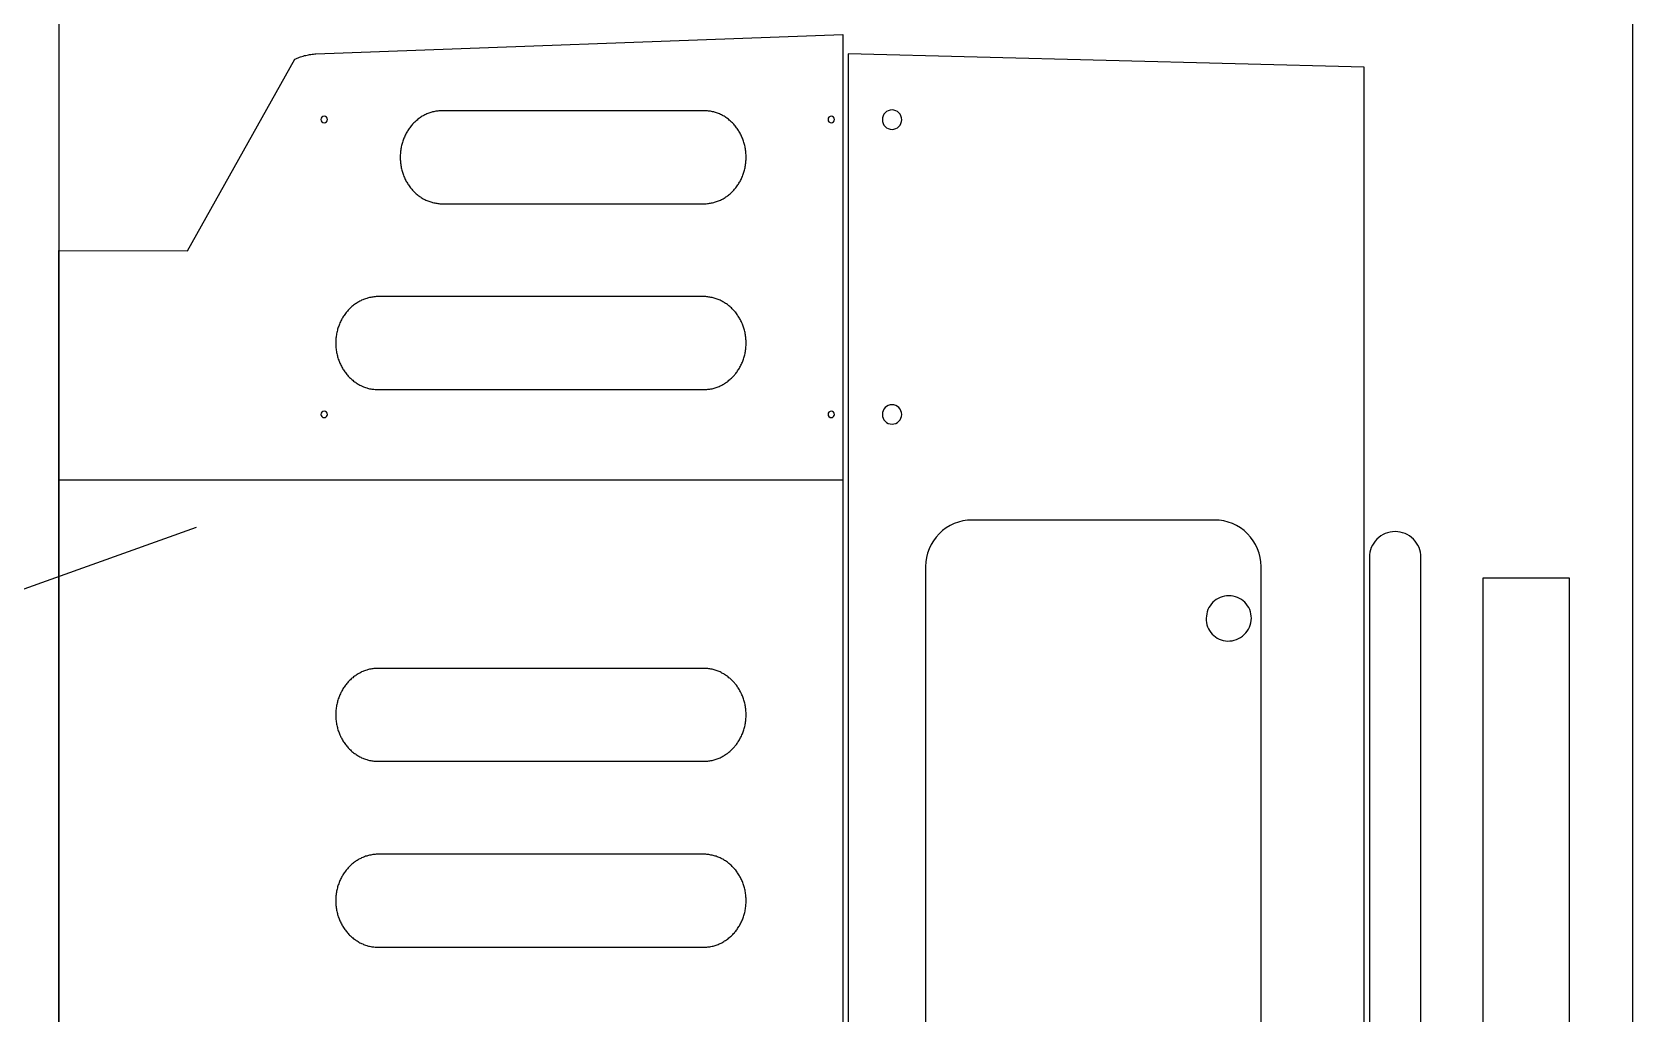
# Model space of a CAD drawing. Extents: x -841 to 4976, y -469 to 2808.
# Drawn here: x -21 to 1220, y 871 to 1632 of the extents above; entities that cross this region are included whole.
import ezdxf

# ---------------------------------------------------------------- set-up
doc = ezdxf.new("R2010")
doc.units = 0
for name, color, linetype in [('DEFAULT_LAYER', 1, 'CONTINUOUS'), ('T5_LOGOLAYER_2', 18, 'CONTINUOUS'), ('T5_LOGOLAYER_20', 18, 'CONTINUOUS')]:
    doc.layers.add(name, color=color, linetype=linetype)

msp = doc.modelspace()

# ---------------------------------------------------------------- linework, layer by layer
at = {"layer": 'DEFAULT_LAYER'}
for points in [[(0, 167.3), (0, 1462.7), (99.9, 1462.5), (182.9, 1610.9), (183.8, 1611.3), (184.7, 1611.7), (185.6, 1612.1), (186.6, 1612.5), (187.5, 1612.8), (188.5, 1613.1), (189.5, 1613.4), (190.5, 1613.7), (191.5, 1613.9), (192.5, 1614.2), (193.5, 1614.4), (194.5, 1614.5), (195.5, 1614.7), (196.5, 1614.8), (197.4, 1614.9), (198.4, 1615), (199.4, 1615), (607.7, 1630), (607.7, 0)], [(0, 1285), (607.7, 1285)]]:
    msp.add_lwpolyline(points, dxfattribs=at)
for points in [[(611.8, 14.9), (1011.7, 24.9), (1011.7, 1604.9), (611.8, 1615.1)], [(264.7, 1535), (264.7, 1534.1), (264.7, 1533.1), (264.8, 1532.2), (264.9, 1531.3), (265, 1530.4), (265.1, 1529.5), (265.2, 1528.6), (265.4, 1527.7), (265.5, 1526.9), (265.7, 1526), (265.9, 1525.1), (266.2, 1524.3), (266.4, 1523.5), (266.7, 1522.6), (267, 1521.8), (267.3, 1521), (267.6, 1520.2), (267.9, 1519.4), (268.3, 1518.6), (268.6, 1517.8), (269, 1517.1), (269.4, 1516.3), (269.8, 1515.6), (270.2, 1514.9), (270.7, 1514.2), (271.2, 1513.5), (271.6, 1512.8), (272.1, 1512.1), (272.6, 1511.4), (273.1, 1510.8), (273.7, 1510.2), (274.2, 1509.5), (274.8, 1508.9), (275.3, 1508.4), (275.9, 1507.8), (276.5, 1507.2), (277.1, 1506.7), (277.7, 1506.2), (278.4, 1505.6), (279, 1505.1), (279.7, 1504.7), (280.3, 1504.2), (281, 1503.8), (281.7, 1503.3), (282.4, 1502.9), (283.1, 1502.5), (283.8, 1502.2), (284.5, 1501.8), (285.3, 1501.5), (286, 1501.2), (286.8, 1500.9), (287.5, 1500.6), (288.3, 1500.4), (289.1, 1500.1), (289.8, 1499.9), (290.6, 1499.7), (291.4, 1499.6), (292.2, 1499.4), (293, 1499.3), (293.9, 1499.2), (294.7, 1499.1), (295.5, 1499), (296.3, 1499), (297.2, 1499), (500.2, 1499), (501.1, 1499), (501.9, 1499), (502.7, 1499.1), (503.5, 1499.2), (504.4, 1499.3), (505.2, 1499.4), (506, 1499.6), (506.8, 1499.7), (507.6, 1499.9), (508.3, 1500.1), (509.1, 1500.4), (509.9, 1500.6), (510.6, 1500.9), (511.4, 1501.2), (512.1, 1501.5), (512.9, 1501.8), (513.6, 1502.2), (514.3, 1502.5), (515, 1502.9), (515.7, 1503.3), (516.4, 1503.8), (517.1, 1504.2), (517.7, 1504.7), (518.4, 1505.1), (519, 1505.6), (519.7, 1506.2), (520.3, 1506.7), (520.9, 1507.2), (521.5, 1507.8), (522.1, 1508.4), (522.6, 1508.9), (523.2, 1509.5), (523.7, 1510.2), (524.3, 1510.8), (524.8, 1511.4), (525.3, 1512.1), (525.8, 1512.8), (526.2, 1513.5), (526.7, 1514.2), (527.2, 1514.9), (527.6, 1515.6), (528, 1516.3), (528.4, 1517.1), (528.8, 1517.8), (529.1, 1518.6), (529.5, 1519.4), (529.8, 1520.2), (530.1, 1521), (530.4, 1521.8), (530.7, 1522.6), (531, 1523.5), (531.2, 1524.3), (531.5, 1525.1), (531.7, 1526), (531.9, 1526.9), (532, 1527.7), (532.2, 1528.6), (532.3, 1529.5), (532.4, 1530.4), (532.5, 1531.3), (532.6, 1532.2), (532.7, 1533.1), (532.7, 1534.1), (532.7, 1535), (532.7, 1535.9), (532.7, 1536.9), (532.6, 1537.8), (532.5, 1538.7), (532.4, 1539.6), (532.3, 1540.5), (532.2, 1541.4), (532, 1542.3), (531.9, 1543.1), (531.7, 1544), (531.5, 1544.9), (531.2, 1545.7), (531, 1546.5), (530.7, 1547.4), (530.4, 1548.2), (530.1, 1549), (529.8, 1549.8), (529.5, 1550.6), (529.1, 1551.4), (528.8, 1552.2), (528.4, 1552.9), (528, 1553.7), (527.6, 1554.4), (527.2, 1555.1), (526.7, 1555.8), (526.2, 1556.5), (525.8, 1557.2), (525.3, 1557.9), (524.8, 1558.6), (524.3, 1559.2), (523.7, 1559.8), (523.2, 1560.5), (522.6, 1561.1), (522.1, 1561.6), (521.5, 1562.2), (520.9, 1562.8), (520.3, 1563.3), (519.7, 1563.8), (519, 1564.4), (518.4, 1564.9), (517.7, 1565.3), (517.1, 1565.8), (516.4, 1566.2), (515.7, 1566.7), (515, 1567.1), (514.3, 1567.4), (513.6, 1567.8), (512.9, 1568.2), (512.1, 1568.5), (511.4, 1568.8), (510.6, 1569.1), (509.9, 1569.4), (509.1, 1569.6), (508.3, 1569.9), (507.6, 1570.1), (506.8, 1570.3), (506, 1570.4), (505.2, 1570.6), (504.4, 1570.7), (503.5, 1570.8), (502.7, 1570.9), (501.9, 1571), (501.1, 1571), (500.2, 1571), (297.2, 1571), (296.3, 1571), (295.5, 1571), (294.7, 1570.9), (293.9, 1570.8), (293, 1570.7), (292.2, 1570.6), (291.4, 1570.4), (290.6, 1570.3), (289.8, 1570.1), (289.1, 1569.9), (288.3, 1569.6), (287.5, 1569.4), (286.8, 1569.1), (286, 1568.8), (285.3, 1568.5), (284.5, 1568.2), (283.8, 1567.8), (283.1, 1567.4), (282.4, 1567.1), (281.7, 1566.7), (281, 1566.2), (280.3, 1565.8), (279.7, 1565.3), (279, 1564.9), (278.4, 1564.4), (277.7, 1563.8), (277.1, 1563.3), (276.5, 1562.8), (275.9, 1562.2), (275.3, 1561.6), (274.8, 1561.1), (274.2, 1560.5), (273.7, 1559.8), (273.1, 1559.2), (272.6, 1558.6), (272.1, 1557.9), (271.6, 1557.2), (271.2, 1556.5), (270.7, 1555.8), (270.2, 1555.1), (269.8, 1554.4), (269.4, 1553.7), (269, 1552.9), (268.6, 1552.2), (268.3, 1551.4), (267.9, 1550.6), (267.6, 1549.8), (267.3, 1549), (267, 1548.2), (266.7, 1547.4), (266.4, 1546.5), (266.2, 1545.7), (265.9, 1544.9), (265.7, 1544), (265.5, 1543.1), (265.4, 1542.3), (265.2, 1541.4), (265.1, 1540.5), (265, 1539.6), (264.9, 1538.7), (264.8, 1537.8), (264.7, 1536.9), (264.7, 1535.9)], [(214.7, 1391), (214.7, 1390.1), (214.7, 1389.1), (214.8, 1388.2), (214.9, 1387.3), (215, 1386.4), (215.1, 1385.5), (215.2, 1384.6), (215.4, 1383.7), (215.5, 1382.9), (215.7, 1382), (216, 1381.1), (216.2, 1380.3), (216.4, 1379.5), (216.7, 1378.6), (217, 1377.8), (217.3, 1377), (217.6, 1376.2), (218, 1375.4), (218.3, 1374.6), (218.7, 1373.8), (219.1, 1373.1), (219.5, 1372.3), (219.9, 1371.6), (220.3, 1370.9), (220.8, 1370.2), (221.3, 1369.5), (221.7, 1368.8), (222.2, 1368.1), (222.7, 1367.4), (223.3, 1366.8), (223.8, 1366.2), (224.4, 1365.5), (224.9, 1364.9), (225.5, 1364.4), (226.1, 1363.8), (226.7, 1363.2), (227.3, 1362.7), (228, 1362.2), (228.6, 1361.6), (229.2, 1361.1), (229.9, 1360.7), (230.6, 1360.2), (231.3, 1359.8), (232, 1359.3), (232.7, 1358.9), (233.4, 1358.5), (234.1, 1358.2), (234.8, 1357.8), (235.6, 1357.5), (236.3, 1357.2), (237.1, 1356.9), (237.9, 1356.6), (238.7, 1356.4), (239.4, 1356.1), (240.2, 1355.9), (241, 1355.7), (241.9, 1355.6), (242.7, 1355.4), (243.5, 1355.3), (244.3, 1355.2), (245.2, 1355.1), (246, 1355), (246.8, 1355), (247.7, 1355), (499.7, 1355), (500.6, 1355), (501.4, 1355), (502.2, 1355.1), (503.1, 1355.2), (503.9, 1355.3), (504.7, 1355.4), (505.5, 1355.6), (506.4, 1355.7), (507.2, 1355.9), (508, 1356.1), (508.7, 1356.4), (509.5, 1356.6), (510.3, 1356.9), (511.1, 1357.2), (511.8, 1357.5), (512.6, 1357.8), (513.3, 1358.2), (514, 1358.5), (514.7, 1358.9), (515.4, 1359.3), (516.1, 1359.8), (516.8, 1360.2), (517.5, 1360.7), (518.2, 1361.1), (518.8, 1361.6), (519.4, 1362.2), (520.1, 1362.7), (520.7, 1363.2), (521.3, 1363.8), (521.9, 1364.4), (522.5, 1364.9), (523, 1365.5), (523.6, 1366.2), (524.1, 1366.8), (524.7, 1367.4), (525.2, 1368.1), (525.7, 1368.8), (526.1, 1369.5), (526.6, 1370.2), (527.1, 1370.9), (527.5, 1371.6), (527.9, 1372.3), (528.3, 1373.1), (528.7, 1373.8), (529.1, 1374.6), (529.4, 1375.4), (529.8, 1376.2), (530.1, 1377), (530.4, 1377.8), (530.7, 1378.6), (531, 1379.5), (531.2, 1380.3), (531.4, 1381.1), (531.7, 1382), (531.9, 1382.9), (532, 1383.7), (532.2, 1384.6), (532.3, 1385.5), (532.4, 1386.4), (532.5, 1387.3), (532.6, 1388.2), (532.7, 1389.1), (532.7, 1390.1), (532.7, 1391), (532.7, 1391.9), (532.7, 1392.9), (532.6, 1393.8), (532.5, 1394.7), (532.4, 1395.6), (532.3, 1396.5), (532.2, 1397.4), (532, 1398.3), (531.9, 1399.1), (531.7, 1400), (531.4, 1400.9), (531.2, 1401.7), (531, 1402.5), (530.7, 1403.4), (530.4, 1404.2), (530.1, 1405), (529.8, 1405.8), (529.4, 1406.6), (529.1, 1407.4), (528.7, 1408.2), (528.3, 1408.9), (527.9, 1409.7), (527.5, 1410.4), (527.1, 1411.1), (526.6, 1411.8), (526.1, 1412.5), (525.7, 1413.2), (525.2, 1413.9), (524.7, 1414.6), (524.1, 1415.2), (523.6, 1415.8), (523, 1416.5), (522.5, 1417.1), (521.9, 1417.6), (521.3, 1418.2), (520.7, 1418.8), (520.1, 1419.3), (519.4, 1419.8), (518.8, 1420.4), (518.2, 1420.9), (517.5, 1421.3), (516.8, 1421.8), (516.1, 1422.2), (515.4, 1422.7), (514.7, 1423.1), (514, 1423.4), (513.3, 1423.8), (512.6, 1424.2), (511.8, 1424.5), (511.1, 1424.8), (510.3, 1425.1), (509.5, 1425.4), (508.7, 1425.6), (508, 1425.9), (507.2, 1426.1), (506.4, 1426.3), (505.5, 1426.4), (504.7, 1426.6), (503.9, 1426.7), (503.1, 1426.8), (502.2, 1426.9), (501.4, 1427), (500.6, 1427), (499.7, 1427), (247.7, 1427), (246.8, 1427), (246, 1427), (245.2, 1426.9), (244.3, 1426.8), (243.5, 1426.7), (242.7, 1426.6), (241.9, 1426.4), (241, 1426.3), (240.2, 1426.1), (239.4, 1425.9), (238.7, 1425.6), (237.9, 1425.4), (237.1, 1425.1), (236.3, 1424.8), (235.6, 1424.5), (234.8, 1424.2), (234.1, 1423.8), (233.4, 1423.4), (232.7, 1423.1), (232, 1422.7), (231.3, 1422.2), (230.6, 1421.8), (229.9, 1421.3), (229.2, 1420.9), (228.6, 1420.4), (228, 1419.8), (227.3, 1419.3), (226.7, 1418.8), (226.1, 1418.2), (225.5, 1417.6), (224.9, 1417.1), (224.4, 1416.5), (223.8, 1415.8), (223.3, 1415.2), (222.7, 1414.6), (222.2, 1413.9), (221.7, 1413.2), (221.3, 1412.5), (220.8, 1411.8), (220.3, 1411.1), (219.9, 1410.4), (219.5, 1409.7), (219.1, 1408.9), (218.7, 1408.2), (218.3, 1407.4), (218, 1406.6), (217.6, 1405.8), (217.3, 1405), (217, 1404.2), (216.7, 1403.4), (216.4, 1402.5), (216.2, 1401.7), (216, 1400.9), (215.7, 1400), (215.5, 1399.1), (215.4, 1398.3), (215.2, 1397.4), (215.1, 1396.5), (215, 1395.6), (214.9, 1394.7), (214.8, 1393.8), (214.7, 1392.9), (214.7, 1391.9)], [(214.7, 1103), (214.7, 1102.1), (214.7, 1101.1), (214.8, 1100.2), (214.9, 1099.3), (215, 1098.4), (215.1, 1097.5), (215.2, 1096.6), (215.4, 1095.7), (215.5, 1094.9), (215.7, 1094), (216, 1093.1), (216.2, 1092.3), (216.4, 1091.5), (216.7, 1090.6), (217, 1089.8), (217.3, 1089), (217.6, 1088.2), (218, 1087.4), (218.3, 1086.6), (218.7, 1085.8), (219.1, 1085.1), (219.5, 1084.3), (219.9, 1083.6), (220.3, 1082.9), (220.8, 1082.2), (221.3, 1081.5), (221.7, 1080.8), (222.2, 1080.1), (222.7, 1079.4), (223.3, 1078.8), (223.8, 1078.2), (224.4, 1077.5), (224.9, 1076.9), (225.5, 1076.4), (226.1, 1075.8), (226.7, 1075.2), (227.3, 1074.7), (228, 1074.2), (228.6, 1073.6), (229.2, 1073.1), (229.9, 1072.7), (230.6, 1072.2), (231.3, 1071.8), (232, 1071.3), (232.7, 1070.9), (233.4, 1070.5), (234.1, 1070.2), (234.8, 1069.8), (235.6, 1069.5), (236.3, 1069.2), (237.1, 1068.9), (237.9, 1068.6), (238.7, 1068.4), (239.4, 1068.1), (240.2, 1067.9), (241, 1067.7), (241.9, 1067.6), (242.7, 1067.4), (243.5, 1067.3), (244.3, 1067.2), (245.2, 1067.1), (246, 1067), (246.8, 1067), (247.7, 1067), (499.7, 1067), (500.6, 1067), (501.4, 1067), (502.2, 1067.1), (503.1, 1067.2), (503.9, 1067.3), (504.7, 1067.4), (505.5, 1067.6), (506.4, 1067.7), (507.2, 1067.9), (508, 1068.1), (508.7, 1068.4), (509.5, 1068.6), (510.3, 1068.9), (511.1, 1069.2), (511.8, 1069.5), (512.6, 1069.8), (513.3, 1070.2), (514, 1070.5), (514.7, 1070.9), (515.4, 1071.3), (516.1, 1071.8), (516.8, 1072.2), (517.5, 1072.7), (518.2, 1073.1), (518.8, 1073.6), (519.4, 1074.2), (520.1, 1074.7), (520.7, 1075.2), (521.3, 1075.8), (521.9, 1076.4), (522.5, 1076.9), (523, 1077.5), (523.6, 1078.2), (524.1, 1078.8), (524.7, 1079.4), (525.2, 1080.1), (525.7, 1080.8), (526.1, 1081.5), (526.6, 1082.2), (527.1, 1082.9), (527.5, 1083.6), (527.9, 1084.3), (528.3, 1085.1), (528.7, 1085.8), (529.1, 1086.6), (529.4, 1087.4), (529.8, 1088.2), (530.1, 1089), (530.4, 1089.8), (530.7, 1090.6), (531, 1091.5), (531.2, 1092.3), (531.4, 1093.1), (531.7, 1094), (531.9, 1094.9), (532, 1095.7), (532.2, 1096.6), (532.3, 1097.5), (532.4, 1098.4), (532.5, 1099.3), (532.6, 1100.2), (532.7, 1101.1), (532.7, 1102.1), (532.7, 1103), (532.7, 1103.9), (532.7, 1104.9), (532.6, 1105.8), (532.5, 1106.7), (532.4, 1107.6), (532.3, 1108.5), (532.2, 1109.4), (532, 1110.3), (531.9, 1111.1), (531.7, 1112), (531.4, 1112.9), (531.2, 1113.7), (531, 1114.5), (530.7, 1115.4), (530.4, 1116.2), (530.1, 1117), (529.8, 1117.8), (529.4, 1118.6), (529.1, 1119.4), (528.7, 1120.2), (528.3, 1120.9), (527.9, 1121.7), (527.5, 1122.4), (527.1, 1123.1), (526.6, 1123.8), (526.1, 1124.5), (525.7, 1125.2), (525.2, 1125.9), (524.7, 1126.6), (524.1, 1127.2), (523.6, 1127.8), (523, 1128.5), (522.5, 1129.1), (521.9, 1129.6), (521.3, 1130.2), (520.7, 1130.8), (520.1, 1131.3), (519.4, 1131.8), (518.8, 1132.4), (518.2, 1132.9), (517.5, 1133.3), (516.8, 1133.8), (516.1, 1134.2), (515.4, 1134.7), (514.7, 1135.1), (514, 1135.4), (513.3, 1135.8), (512.6, 1136.2), (511.8, 1136.5), (511.1, 1136.8), (510.3, 1137.1), (509.5, 1137.4), (508.7, 1137.6), (508, 1137.9), (507.2, 1138.1), (506.4, 1138.3), (505.5, 1138.4), (504.7, 1138.6), (503.9, 1138.7), (503.1, 1138.8), (502.2, 1138.9), (501.4, 1139), (500.6, 1139), (499.7, 1139), (247.7, 1139), (246.8, 1139), (246, 1139), (245.2, 1138.9), (244.3, 1138.8), (243.5, 1138.7), (242.7, 1138.6), (241.9, 1138.4), (241, 1138.3), (240.2, 1138.1), (239.4, 1137.9), (238.7, 1137.6), (237.9, 1137.4), (237.1, 1137.1), (236.3, 1136.8), (235.6, 1136.5), (234.8, 1136.2), (234.1, 1135.8), (233.4, 1135.4), (232.7, 1135.1), (232, 1134.7), (231.3, 1134.2), (230.6, 1133.8), (229.9, 1133.3), (229.2, 1132.9), (228.6, 1132.4), (228, 1131.8), (227.3, 1131.3), (226.7, 1130.8), (226.1, 1130.2), (225.5, 1129.6), (224.9, 1129.1), (224.4, 1128.5), (223.8, 1127.8), (223.3, 1127.2), (222.7, 1126.6), (222.2, 1125.9), (221.7, 1125.2), (221.3, 1124.5), (220.8, 1123.8), (220.3, 1123.1), (219.9, 1122.4), (219.5, 1121.7), (219.1, 1120.9), (218.7, 1120.2), (218.3, 1119.4), (218, 1118.6), (217.6, 1117.8), (217.3, 1117), (217, 1116.2), (216.7, 1115.4), (216.4, 1114.5), (216.2, 1113.7), (216, 1112.9), (215.7, 1112), (215.5, 1111.1), (215.4, 1110.3), (215.2, 1109.4), (215.1, 1108.5), (215, 1107.6), (214.9, 1106.7), (214.8, 1105.8), (214.7, 1104.9), (214.7, 1103.9)], [(214.7, 959), (214.7, 958.1), (214.7, 957.1), (214.8, 956.2), (214.9, 955.3), (215, 954.4), (215.1, 953.5), (215.2, 952.6), (215.4, 951.7), (215.5, 950.9), (215.7, 950), (216, 949.1), (216.2, 948.3), (216.4, 947.5), (216.7, 946.6), (217, 945.8), (217.3, 945), (217.6, 944.2), (218, 943.4), (218.3, 942.6), (218.7, 941.8), (219.1, 941.1), (219.5, 940.3), (219.9, 939.6), (220.3, 938.9), (220.8, 938.2), (221.3, 937.5), (221.7, 936.8), (222.2, 936.1), (222.7, 935.4), (223.3, 934.8), (223.8, 934.2), (224.4, 933.5), (224.9, 932.9), (225.5, 932.4), (226.1, 931.8), (226.7, 931.2), (227.3, 930.7), (228, 930.2), (228.6, 929.6), (229.2, 929.1), (229.9, 928.7), (230.6, 928.2), (231.3, 927.8), (232, 927.3), (232.7, 926.9), (233.4, 926.5), (234.1, 926.2), (234.8, 925.8), (235.6, 925.5), (236.3, 925.2), (237.1, 924.9), (237.9, 924.6), (238.7, 924.4), (239.4, 924.1), (240.2, 923.9), (241, 923.7), (241.9, 923.6), (242.7, 923.4), (243.5, 923.3), (244.3, 923.2), (245.2, 923.1), (246, 923), (246.8, 923), (247.7, 923), (499.7, 923), (500.6, 923), (501.4, 923), (502.2, 923.1), (503.1, 923.2), (503.9, 923.3), (504.7, 923.4), (505.5, 923.6), (506.4, 923.7), (507.2, 923.9), (508, 924.1), (508.7, 924.4), (509.5, 924.6), (510.3, 924.9), (511.1, 925.2), (511.8, 925.5), (512.6, 925.8), (513.3, 926.2), (514, 926.5), (514.7, 926.9), (515.4, 927.3), (516.1, 927.8), (516.8, 928.2), (517.5, 928.7), (518.2, 929.1), (518.8, 929.6), (519.4, 930.2), (520.1, 930.7), (520.7, 931.2), (521.3, 931.8), (521.9, 932.4), (522.5, 932.9), (523, 933.5), (523.6, 934.2), (524.1, 934.8), (524.7, 935.4), (525.2, 936.1), (525.7, 936.8), (526.1, 937.5), (526.6, 938.2), (527.1, 938.9), (527.5, 939.6), (527.9, 940.3), (528.3, 941.1), (528.7, 941.8), (529.1, 942.6), (529.4, 943.4), (529.8, 944.2), (530.1, 945), (530.4, 945.8), (530.7, 946.6), (531, 947.5), (531.2, 948.3), (531.4, 949.1), (531.7, 950), (531.9, 950.9), (532, 951.7), (532.2, 952.6), (532.3, 953.5), (532.4, 954.4), (532.5, 955.3), (532.6, 956.2), (532.7, 957.1), (532.7, 958.1), (532.7, 959), (532.7, 959.9), (532.7, 960.9), (532.6, 961.8), (532.5, 962.7), (532.4, 963.6), (532.3, 964.5), (532.2, 965.4), (532, 966.3), (531.9, 967.1), (531.7, 968), (531.4, 968.9), (531.2, 969.7), (531, 970.5), (530.7, 971.4), (530.4, 972.2), (530.1, 973), (529.8, 973.8), (529.4, 974.6), (529.1, 975.4), (528.7, 976.2), (528.3, 976.9), (527.9, 977.7), (527.5, 978.4), (527.1, 979.1), (526.6, 979.8), (526.1, 980.5), (525.7, 981.2), (525.2, 981.9), (524.7, 982.6), (524.1, 983.2), (523.6, 983.8), (523, 984.5), (522.5, 985.1), (521.9, 985.6), (521.3, 986.2), (520.7, 986.8), (520.1, 987.3), (519.4, 987.8), (518.8, 988.4), (518.2, 988.9), (517.5, 989.3), (516.8, 989.8), (516.1, 990.2), (515.4, 990.7), (514.7, 991.1), (514, 991.4), (513.3, 991.8), (512.6, 992.2), (511.8, 992.5), (511.1, 992.8), (510.3, 993.1), (509.5, 993.4), (508.7, 993.6), (508, 993.9), (507.2, 994.1), (506.4, 994.3), (505.5, 994.4), (504.7, 994.6), (503.9, 994.7), (503.1, 994.8), (502.2, 994.9), (501.4, 995), (500.6, 995), (499.7, 995), (247.7, 995), (246.8, 995), (246, 995), (245.2, 994.9), (244.3, 994.8), (243.5, 994.7), (242.7, 994.6), (241.9, 994.4), (241, 994.3), (240.2, 994.1), (239.4, 993.9), (238.7, 993.6), (237.9, 993.4), (237.1, 993.1), (236.3, 992.8), (235.6, 992.5), (234.8, 992.2), (234.1, 991.8), (233.4, 991.4), (232.7, 991.1), (232, 990.7), (231.3, 990.2), (230.6, 989.8), (229.9, 989.3), (229.2, 988.9), (228.6, 988.4), (228, 987.8), (227.3, 987.3), (226.7, 986.8), (226.1, 986.2), (225.5, 985.6), (224.9, 985.1), (224.4, 984.5), (223.8, 983.8), (223.3, 983.2), (222.7, 982.6), (222.2, 981.9), (221.7, 981.2), (221.3, 980.5), (220.8, 979.8), (220.3, 979.1), (219.9, 978.4), (219.5, 977.7), (219.1, 976.9), (218.7, 976.2), (218.3, 975.4), (218, 974.6), (217.6, 973.8), (217.3, 973), (217, 972.2), (216.7, 971.4), (216.4, 970.5), (216.2, 969.7), (216, 968.9), (215.7, 968), (215.5, 967.1), (215.4, 966.3), (215.2, 965.4), (215.1, 964.5), (215, 963.6), (214.9, 962.7), (214.8, 961.8), (214.7, 960.9), (214.7, 959.9)]]:
    msp.add_lwpolyline(points, close=True, dxfattribs=at)
for points in [[(205.7, 1566.7, 0.414214), (203.2, 1564.2, 0.414214), (205.7, 1561.7, 0.414214), (208.2, 1564.2, 0.414214)], [(598.7, 1566.7, 0.414214), (596.2, 1564.2, 0.414214), (598.7, 1561.7, 0.414214), (601.2, 1564.2, 0.414214)], [(645.8, 1571.6, 0.414214), (638.3, 1564.1, 0.414214), (645.8, 1556.6, 0.414214), (653.3, 1564.1, 0.414214)], [(645.8, 1343.2, 0.414214), (638.3, 1335.7, 0.414214), (645.8, 1328.2, 0.414214), (653.3, 1335.7, 0.414214)], [(205.7, 1338.3, 0.414214), (203.2, 1335.8, 0.414214), (205.7, 1333.3, 0.414214), (208.2, 1335.8, 0.414214)], [(598.7, 1338.3, 0.414214), (596.2, 1335.8, 0.414214), (598.7, 1333.3, 0.414214), (601.2, 1335.8, 0.414214)], [(671.8, 411.9, 0.414214), (707.8, 375.9), (895.8, 375.9, 0.414214), (931.8, 411.9), (931.8, 1217.9, 0.414214), (895.8, 1253.9), (707.8, 1253.9, 0.414214), (671.8, 1217.9)], [(906.8, 1195.3, 0.414214), (889.3, 1177.8, 0.414214), (905.8, 1160.2, 0.414214), (924.3, 1177.8, 0.414214)]]:
    msp.add_lwpolyline(points, format="xyb", close=True, dxfattribs=at)
at = {"layer": 'T5_LOGOLAYER_2'}
msp.add_lwpolyline([(106.5, 1248.1), (-329.8, 1092.1)], dxfattribs=at)
at = {"layer": 'T5_LOGOLAYER_20'}
for points in [[(0, 0), (1220, 0), (1220, 2440), (0, 2440)], [(1103.7, 25), (1170.7, 25), (1170.7, 1209), (1103.7, 1209)]]:
    msp.add_lwpolyline(points, close=True, dxfattribs=at)
msp.add_lwpolyline([(1015.7, 45, 0.414214), (1035.7, 25, 0.414214), (1055.7, 45), (1055.7, 1225, 0.414214), (1035.7, 1245, 0.414214), (1015.7, 1225)], format="xyb", close=True, dxfattribs=at)

doc.saveas('drawing.dxf')
